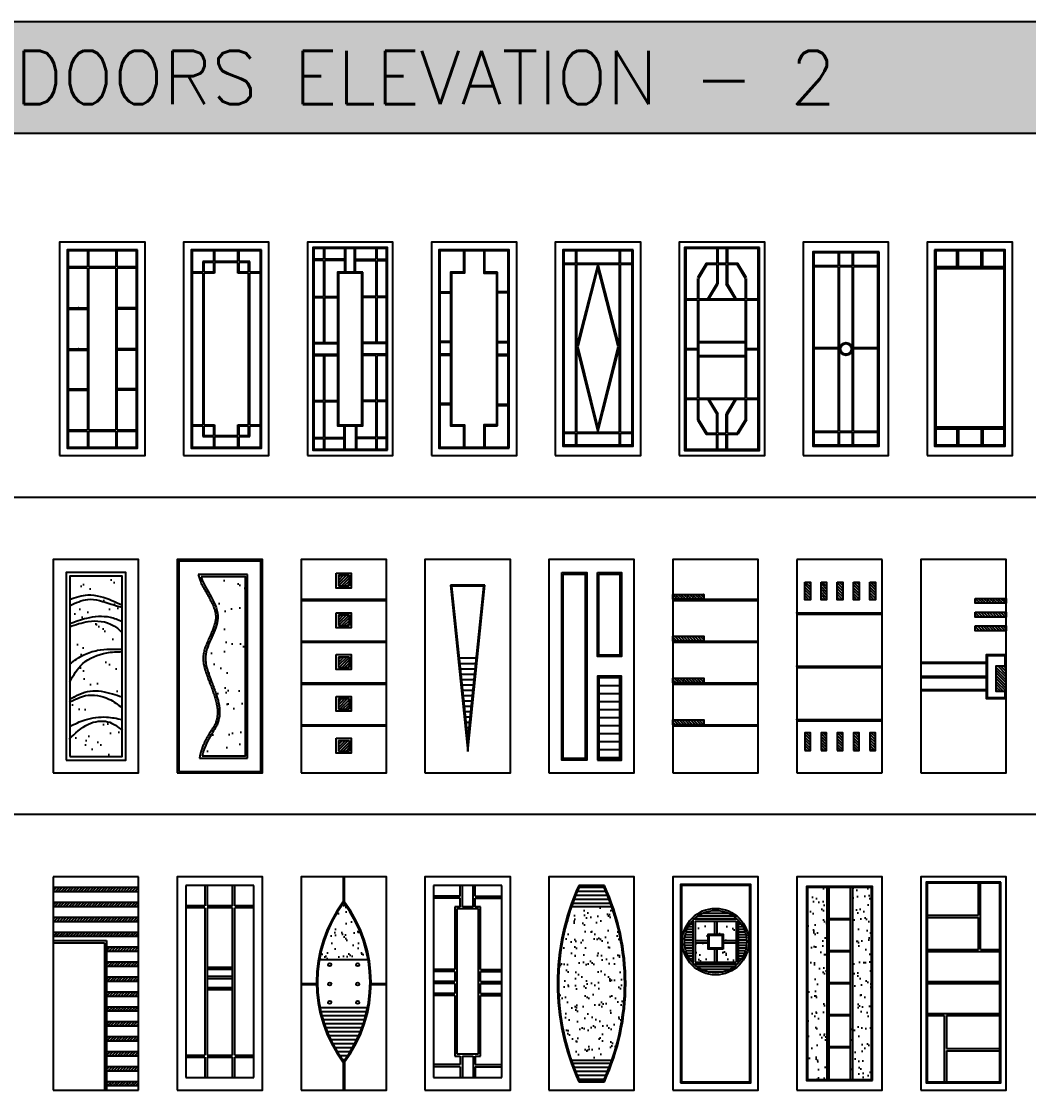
# Model space of a CAD drawing. Header units: millimetres. Extents: x 359 to 33527, y 260 to 20713.
# Drawn here: x 13904 to 23340, y 10691 to 20713 of the extents above; entities that cross this region are included whole.
import ezdxf

# ---------------------------------------------------------------- set-up
doc = ezdxf.new("R2010")
doc.units = ezdxf.units.MM
doc.layers.add('www.cad-blocks.net', color=7, linetype='Continuous')
doc.styles.get("Standard").update_dxf_attribs({"font": 'arial.ttf'})
pattern_1 = [(135, (-107134.661, 66632.995), (-13.2582521, -13.2582521), [])]
pattern_2 = [(45, (-119885.94, 69579.235), (-13.2582521, 13.2582521), [])]

# ---------------------------------------------------------------- blocks, each defined once
blk = doc.blocks.new('A$C6FCD38D2')
for p, q in [((260, 1920), (260, 1770)), ((270, 1920), (270, 1770)), ((530, 1770), (530, 1920)), ((540, 1770), (540, 1920)), ((260, 1770), (80, 1770)), ((260, 1758), (80, 1758)), ((260, 1758), (260, 1385)), ((530, 1770), (270, 1770)), ((530, 1758), (270, 1758)), ((270, 1758), (270, 242)), ((530, 242), (530, 1758)), ((720, 1770), (540, 1770)), ((720, 1758), (540, 1758)), ((540, 1385), (540, 1758)), ((80, 1385), (260, 1385)), ((80, 1373), (260, 1373)), ((260, 1373), (260, 1000)), ((720, 1385), (540, 1385)), ((720, 1373), (540, 1373)), ((540, 1000), (540, 1373)), ((80, 1000), (260, 1000)), ((80, 988), (260, 988)), ((260, 988), (260, 627)), ((720, 1000), (540, 1000)), ((540, 627), (540, 988)), ((720, 988), (540, 988)), ((80, 627), (260, 627)), ((80, 615), (260, 615)), ((260, 615), (260, 242)), ((720, 627), (540, 627)), ((540, 242), (540, 615)), ((720, 615), (540, 615)), ((80, 242), (260, 242)), ((80, 230), (260, 230)), ((260, 230), (260, 80)), ((270, 242), (530, 242)), ((270, 230), (530, 230)), ((270, 230), (270, 80)), ((530, 80), (530, 230)), ((540, 242), (720, 242)), ((540, 230), (720, 230)), ((540, 80), (540, 230))]:
    blk.add_line(p, q)
for points in [[(0, 0), (800, 0), (800, 2000), (0, 2000)], [(730, 1930), (70, 1930), (70, 70), (730, 70)], [(720, 1920), (80, 1920), (80, 80), (720, 80)]]:
    blk.add_lwpolyline(points, close=True)
for p in [(176, 1385), (176, 1000), (176, 615)]:
    blk.add_point(p)
blk = doc.blocks.new('A$C13CA0FF1')
for p, q in [((280, 1920), (280, 1820)), ((290, 1920), (290, 1820)), ((510, 1820), (510, 1920)), ((520, 1820), (520, 1920)), ((180, 1820), (180, 1720)), ((280, 1820), (180, 1820)), ((190, 1810), (190, 1720)), ((280, 1810), (190, 1810)), ((280, 1810), (280, 1720)), ((510, 1820), (290, 1820)), ((510, 1810), (290, 1810)), ((290, 1810), (290, 1710)), ((510, 1710), (510, 1810)), ((620, 1820), (520, 1820)), ((610, 1810), (520, 1810)), ((520, 1720), (520, 1810)), ((610, 1720), (610, 1810)), ((620, 1720), (620, 1820)), ((180, 1720), (80, 1720)), ((180, 1710), (80, 1710)), ((180, 1710), (180, 290)), ((280, 1720), (190, 1720)), ((290, 1710), (190, 1710)), ((190, 1710), (190, 290)), ((610, 1710), (510, 1710)), ((610, 1720), (520, 1720)), ((610, 290), (610, 1710)), ((720, 1720), (620, 1720)), ((720, 1710), (620, 1710)), ((620, 290), (620, 1710)), ((80, 290), (180, 290)), ((80, 280), (180, 280)), ((180, 280), (180, 180)), ((190, 290), (290, 290)), ((190, 280), (190, 190)), ((190, 280), (280, 280)), ((280, 280), (280, 190)), ((290, 290), (290, 190)), ((510, 190), (510, 290)), ((510, 290), (610, 290)), ((520, 190), (520, 280)), ((520, 280), (610, 280)), ((610, 190), (610, 280)), ((620, 290), (720, 290)), ((620, 280), (720, 280)), ((620, 180), (620, 280)), ((180, 180), (280, 180)), ((190, 190), (280, 190)), ((280, 180), (280, 80)), ((290, 190), (510, 190)), ((290, 180), (510, 180)), ((290, 180), (290, 80)), ((510, 80), (510, 180)), ((520, 190), (610, 190)), ((520, 180), (620, 180)), ((520, 80), (520, 180))]:
    blk.add_line(p, q)
for points in [[(0, 0), (800, 0), (800, 2000), (0, 2000)], [(730, 1930), (70, 1930), (70, 70), (730, 70)], [(720, 1920), (80, 1920), (80, 80), (720, 80)]]:
    blk.add_lwpolyline(points, close=True)
blk = doc.blocks.new('A$C6EDA3861')
for p, q in [((150, 1940), (150, 1840)), ((160, 1940), (160, 1840)), ((350, 1840), (350, 1940)), ((360, 1720), (360, 1940)), ((440, 1720), (440, 1940)), ((450, 1840), (450, 1940)), ((640, 1940), (640, 1840)), ((650, 1940), (650, 1840)), ((150, 1840), (60, 1840)), ((150, 1830), (60, 1830)), ((150, 1830), (150, 1492)), ((350, 1840), (160, 1840)), ((350, 1830), (160, 1830)), ((160, 1830), (160, 1492)), ((350, 1720), (350, 1830)), ((450, 1840), (640, 1840)), ((450, 1830), (640, 1830)), ((450, 1720), (450, 1830)), ((640, 1830), (640, 1492)), ((650, 1840), (740, 1840)), ((650, 1830), (740, 1830)), ((650, 1830), (650, 1492)), ((60, 1492), (150, 1492)), ((60, 1482), (150, 1482)), ((150, 1482), (150, 1060)), ((160, 1492), (280, 1492)), ((160, 1482), (160, 1060)), ((160, 1482), (280, 1482)), ((640, 1492), (520, 1492)), ((640, 1482), (520, 1482)), ((640, 1482), (640, 1060)), ((740, 1492), (650, 1492)), ((650, 1482), (650, 1060)), ((740, 1482), (650, 1482)), ((60, 1060), (150, 1060)), ((60, 1050), (280, 1050)), ((160, 1060), (280, 1060)), ((640, 1060), (520, 1060)), ((740, 1050), (520, 1050)), ((740, 1060), (650, 1060)), ((60, 950), (280, 950)), ((60, 940), (150, 940)), ((150, 940), (150, 518)), ((160, 940), (160, 518)), ((160, 940), (280, 940)), ((740, 950), (520, 950)), ((640, 940), (520, 940)), ((640, 940), (640, 518)), ((650, 940), (650, 518)), ((740, 940), (650, 940)), ((60, 518), (150, 518)), ((60, 508), (150, 508)), ((150, 508), (150, 170)), ((160, 518), (280, 518)), ((160, 508), (160, 170)), ((160, 508), (280, 508)), ((640, 518), (520, 518)), ((640, 508), (520, 508)), ((640, 508), (640, 170)), ((740, 518), (650, 518)), ((650, 508), (650, 170)), ((740, 508), (650, 508)), ((340, 280), (340, 170)), ((350, 280), (350, 60)), ((450, 280), (450, 60)), ((460, 280), (460, 170)), ((60, 170), (150, 170)), ((60, 160), (150, 160)), ((150, 160), (150, 60)), ((160, 170), (340, 170)), ((160, 160), (160, 60)), ((160, 160), (340, 160)), ((340, 160), (340, 60)), ((640, 170), (460, 170)), ((640, 160), (460, 160)), ((460, 160), (460, 60)), ((640, 160), (640, 60)), ((740, 170), (650, 170)), ((650, 160), (650, 60)), ((740, 160), (650, 160))]:
    blk.add_line(p, q)
for points in [[(0, 0), (800, 0), (800, 2000), (0, 2000)], [(750, 50), (750, 1950), (50, 1950), (50, 50)], [(740, 60), (740, 1940), (60, 1940), (60, 60)], [(520, 1720), (280, 1720), (280, 280), (520, 280)], [(510, 1710), (290, 1710), (290, 290), (510, 290)]]:
    blk.add_lwpolyline(points, close=True)
blk = doc.blocks.new('A$C1B8B768E')
for p, q in [((500, 1720), (500, 1920)), ((620, 1720), (500, 1720)), ((620, 280), (620, 1720)), ((180, 1533), (80, 1533)), ((180, 1523), (80, 1523)), ((620, 1539), (720, 1539)), ((620, 1529), (720, 1529)), ((180, 1070), (80, 1070)), ((180, 1060), (80, 1060)), ((620, 1070), (720, 1070)), ((620, 1060), (720, 1060)), ((180, 950), (80, 950)), ((180, 940), (80, 940)), ((620, 950), (720, 950)), ((620, 940), (720, 940)), ((180, 487), (80, 487)), ((180, 477), (80, 477)), ((620, 481), (720, 481)), ((620, 471), (720, 471)), ((500, 280), (620, 280)), ((500, 280), (500, 80))]:
    blk.add_line(p, q)
for points in [[(0, 0), (800, 0), (800, 2000), (0, 2000)], [(730, 70), (730, 1930), (70, 1930), (70, 70)], [(720, 80), (720, 1920), (80, 1920), (80, 80)]]:
    blk.add_lwpolyline(points, close=True)
for points in [[(300, 1920), (300, 1720), (180, 1720), (180, 280), (300, 280), (300, 80)], [(310, 1920), (310, 1710), (190, 1710), (190, 290), (310, 290), (310, 80)], [(490, 1920), (490, 1710), (610, 1710), (610, 290), (490, 290), (490, 80)]]:
    blk.add_lwpolyline(points)
blk = doc.blocks.new('A$C59826FD8')
for p, q in [((190, 1920), (190, 1800)), ((200, 1920), (200, 1800)), ((600, 1800), (600, 1920)), ((610, 1800), (610, 1920)), ((190, 1800), (80, 1800)), ((190, 1790), (80, 1790)), ((190, 1790), (190, 220)), ((600, 1800), (200, 1800)), ((397, 1790), (200, 1790)), ((200, 1790), (200, 220)), ((397, 1790), (200, 1020)), ((400, 1760), (210, 1020)), ((590, 1020), (400, 1760)), ((600, 1790), (403, 1790)), ((600, 1020), (403, 1790)), ((600, 220), (600, 1790)), ((720, 1800), (610, 1800)), ((720, 1790), (610, 1790)), ((610, 220), (610, 1790)), ((200, 1020), (400, 220)), ((210, 1020), (400, 261)), ((400, 261), (590, 1020)), ((400, 220), (600, 1020)), ((80, 220), (190, 220)), ((80, 210), (190, 210)), ((190, 210), (190, 100)), ((200, 220), (600, 220)), ((200, 210), (600, 210)), ((200, 210), (200, 100)), ((600, 100), (600, 210)), ((610, 220), (720, 220)), ((610, 210), (720, 210)), ((610, 100), (610, 210))]:
    blk.add_line(p, q)
for points in [[(0, 0), (800, 0), (800, 2000), (0, 2000)], [(730, 1930), (70, 1930), (70, 90), (730, 90)], [(720, 1920), (80, 1920), (80, 100), (720, 100)]]:
    blk.add_lwpolyline(points, close=True)
blk = doc.blocks.new('A$C4E923B5A')
for p, q in [((350, 1940), (350, 1800)), ((360, 1940), (360, 1800)), ((440, 1940), (440, 1800)), ((450, 1940), (450, 1800)), ((350, 1790), (258, 1790)), ((350, 1790), (350, 1610)), ((440, 1790), (360, 1790)), ((360, 1790), (360, 1607)), ((440, 1790), (440, 1607)), ((542, 1790), (450, 1790)), ((450, 1790), (450, 1610)), ((170, 1660), (170, 1470)), ((180, 1660), (180, 1470)), ((266, 1470), (350, 1610)), ((278, 1470), (360, 1607)), ((522, 1470), (440, 1607)), ((534, 1470), (450, 1610)), ((620, 1470), (620, 1660)), ((630, 1470), (630, 1660)), ((60, 1470), (170, 1470)), ((60, 1460), (170, 1460)), ((170, 1460), (170, 1005)), ((180, 1470), (266, 1470)), ((180, 1460), (620, 1460)), ((180, 1460), (180, 1070)), ((278, 1470), (522, 1470)), ((534, 1470), (620, 1470)), ((620, 1070), (620, 1460)), ((630, 1470), (740, 1470)), ((630, 1460), (740, 1460)), ((630, 1005), (630, 1460)), ((60, 1005), (170, 1005)), ((180, 1070), (620, 1070)), ((180, 1060), (620, 1060)), ((180, 1060), (180, 940)), ((620, 940), (620, 1060)), ((630, 1005), (740, 1005)), ((60, 995), (170, 995)), ((170, 995), (170, 540)), ((180, 940), (620, 940)), ((180, 930), (180, 540)), ((180, 930), (620, 930)), ((620, 540), (620, 930)), ((630, 540), (630, 995)), ((630, 995), (740, 995)), ((60, 540), (170, 540)), ((60, 530), (170, 530)), ((170, 530), (170, 337)), ((180, 540), (620, 540)), ((180, 530), (180, 340)), ((180, 530), (266, 530)), ((266, 530), (350, 390)), ((278, 530), (522, 530)), ((278, 530), (360, 393)), ((522, 530), (440, 393)), ((534, 530), (450, 390)), ((534, 530), (620, 530)), ((620, 340), (620, 530)), ((630, 540), (740, 540)), ((630, 530), (740, 530)), ((630, 337), (630, 530)), ((170, 337), (252, 200)), ((180, 340), (258, 210)), ((350, 210), (350, 390)), ((360, 210), (360, 393)), ((440, 210), (440, 393)), ((450, 210), (450, 390)), ((620, 340), (542, 210)), ((630, 337), (548, 200)), ((258, 210), (350, 210)), ((360, 210), (440, 210)), ((450, 210), (542, 210)), ((252, 200), (350, 200)), ((350, 60), (350, 200)), ((360, 200), (440, 200)), ((360, 60), (360, 200)), ((440, 60), (440, 200)), ((450, 200), (548, 200)), ((450, 60), (450, 200))]:
    blk.add_line(p, q)
for points in [[(0, 0), (800, 0), (800, 2000), (0, 2000)], [(752, 1952), (48, 1952), (48, 48), (752, 48)], [(740, 1940), (60, 1940), (60, 60), (740, 60)]]:
    blk.add_lwpolyline(points, close=True)
for points in [[(350, 1800), (252, 1800), (171, 1665)], [(350, 1790), (258, 1790), (180, 1660)], [(440, 1800), (360, 1800)], [(440, 1790), (360, 1790)], [(629, 1665), (548, 1800), (450, 1800)], [(620, 1660), (542, 1790), (450, 1790)]]:
    blk.add_lwpolyline(points)
for p in [(60, 1470), (60, 1000), (60, 530)]:
    blk.add_point(p)
blk = doc.blocks.new('A$C2B837E18')
for p, q in [((330, 1780), (330, 1900)), ((340, 1780), (340, 1900)), ((460, 1780), (460, 1900)), ((470, 1780), (470, 1900)), ((330, 1780), (100, 1780)), ((330, 1770), (100, 1770)), ((330, 1015), (330, 1770)), ((460, 1780), (340, 1780)), ((460, 1770), (340, 1770)), ((340, 230), (340, 1770)), ((460, 230), (460, 1770)), ((700, 1780), (470, 1780)), ((700, 1770), (470, 1770)), ((470, 1015), (470, 1770)), ((100, 1015), (330, 1015)), ((100, 1005), (330, 1005)), ((330, 230), (330, 1005)), ((470, 1015), (700, 1015)), ((470, 230), (470, 1005)), ((470, 1005), (700, 1005)), ((100, 230), (330, 230)), ((100, 220), (330, 220)), ((330, 100), (330, 220)), ((340, 230), (460, 230)), ((340, 220), (460, 220)), ((340, 100), (340, 220)), ((460, 100), (460, 220)), ((470, 230), (700, 230)), ((470, 100), (470, 220)), ((470, 220), (700, 220))]:
    blk.add_line(p, q)
for points in [[(0, 0), (800, 0), (800, 2000), (0, 2000)], [(710, 1910), (90, 1910), (90, 90), (710, 90)], [(700, 1900), (100, 1900), (100, 100), (700, 100)]]:
    blk.add_lwpolyline(points, close=True)
for radius in [60, 50]:
    blk.add_circle((400, 1000), radius)
blk = doc.blocks.new('A$C55906FB6')
for p, q in [((278, 1770), (278, 1920)), ((293, 1770), (293, 1920)), ((507, 1770), (507, 1920)), ((522, 1770), (522, 1920)), ((720, 1770), (80, 1770)), ((720, 1750), (80, 1750)), ((80, 270), (720, 270)), ((80, 250), (720, 250)), ((278, 250), (278, 100)), ((293, 250), (293, 100)), ((507, 250), (507, 100)), ((522, 250), (522, 100))]:
    blk.add_line(p, q)
for points in [[(0, 0), (800, 0), (800, 2000), (0, 2000)], [(70, 1930), (70, 90), (730, 90), (730, 1930)], [(80, 1920), (80, 100), (720, 100), (720, 1920)]]:
    blk.add_lwpolyline(points, close=True)
for p in [(293, 250), (507, 250)]:
    blk.add_point(p)
blk = doc.blocks.new('A$C1B3511B5')
h = blk.add_hatch()
h.set_pattern_fill('AR-SAND', color=256, scale=150, style=0)
h.set_pattern_definition([(37.5, (-112599.5, 63686.75), (-9.449, 289.02357), [0, -228, 0, -255, 0, -243.75]), (7.5, (-112599.5, 63686.75), (265.4665, 423.3219), [0, -123, 0, -205.5, 0, -78.75]), (327.5, (-112784, 63686.75), (467.1213, 0.84886), [0, -75, 0, -270, 0, -352.5]), (317.5, (-112784, 63686.75), (450.919, 131.6513), [0, -37.5, 0, -177, 0, -202.5])])
edge = h.paths.add_edge_path()
edge.add_spline(control_points=[(155, 1627), (211, 1646), (342, 1692), (512, 1634), (614, 1589), (645, 1575)], knot_values=[0, 0, 0, 0, 175.087892, 405.755213, 509.775281, 509.775281, 509.775281, 509.775281], degree=3, periodic=0)
edge.add_line((645, 1575), (645, 1845))
edge.add_line((645, 1845), (155, 1845))
edge.add_line((155, 1845), (155, 1627))
edge = h.paths.add_edge_path()
edge.add_spline(control_points=[(155, 1401), (207, 1420), (328, 1464), (503, 1479), (608, 1437), (645, 1423)], knot_values=[0, 0, 0, 0, 168.165512, 385.858605, 504.640536, 504.640536, 504.640536, 504.640536], degree=3, periodic=0)
edge.add_line((645, 1423), (645, 1575))
edge.add_spline(control_points=[(645, 1575), (614, 1589), (512, 1634), (342, 1692), (211, 1646), (155, 1627)], knot_values=[0, 0, 0, 0, 104.020069, 334.687389, 509.775281, 509.775281, 509.775281, 509.775281], degree=3, periodic=0)
edge.add_line((155, 1627), (155, 1401))
edge = h.paths.add_edge_path()
edge.add_spline(control_points=[(155, 1022), (198, 1052), (277, 1110), (445, 1167), (568, 1163), (645, 1160)], knot_values=[0, 0, 0, 0, 156.796257, 293.249253, 522.422895, 522.422895, 522.422895, 522.422895], degree=3, periodic=0)
edge.add_line((645, 1160), (645, 1318))
edge.add_spline(control_points=[(644, 1319), (618, 1342), (533, 1420), (342, 1438), (211, 1391), (155, 1371)], knot_values=[1.449088, 1.449088, 1.449088, 1.449088, 104.657851, 343.315042, 522.243999, 522.243999, 522.243999, 522.243999], degree=3, periodic=0)
edge.add_line((155, 1371), (155, 1022))
edge = h.paths.add_edge_path()
edge.add_spline(control_points=[(645, 1138), (597, 1136), (467, 1131), (265, 1052), (190, 916), (155, 854)], knot_values=[0, 0, 0, 0, 144.147555, 392.899856, 600.712817, 600.712817, 600.712817, 600.712817], degree=3, periodic=0)
edge.add_line((155, 854), (155, 692))
edge.add_spline(control_points=[(155, 692), (217, 725), (343, 793), (518, 754), (615, 724), (645, 714)], knot_values=[0, 0, 0, 0, 204.018583, 415.210213, 510.171318, 510.171318, 510.171318, 510.171318], degree=3, periodic=0)
edge.add_line((645, 714), (645, 1138))
edge = h.paths.add_edge_path()
edge.add_spline(control_points=[(645, 502), (597, 511), (482, 533), (310, 512), (202, 459), (155, 436)], knot_values=[0, 0, 0, 0, 147.506393, 348.407733, 505.934443, 505.934443, 505.934443, 505.934443], degree=3, periodic=0)
edge.add_line((645, 502), (645, 610))
edge.add_spline(control_points=[(644, 611), (605, 641), (508, 717), (316, 750), (202, 689), (155, 663)], knot_values=[1.520389, 1.520389, 1.520389, 1.520389, 148.205729, 370.850055, 530.144041, 530.144041, 530.144041, 530.144041], degree=3, periodic=0)
edge.add_line((155, 663), (155, 436))
edge = h.paths.add_edge_path()
edge.add_spline(control_points=[(645, 402), (602, 435), (510, 505), (305, 471), (208, 375), (155, 322)], knot_values=[6.773482, 6.773482, 6.773482, 6.773482, 163.593633, 342.8617, 566.749378, 566.749378, 566.749378, 566.749378], degree=3, periodic=0)
edge.add_line((155, 322), (155, 155))
edge.add_line((155, 155), (645, 155))
edge.add_line((645, 155), (645, 402))
for points in [[(0, 0), (800, 0), (800, 2000), (0, 2000)], [(120, 120), (680, 120), (680, 1880), (120, 1880)], [(155, 155), (645, 155), (645, 1845), (155, 1845)]]:
    blk.add_lwpolyline(points, close=True)
for points in [[(155, 1627), (325, 1669), (550, 1617), (645, 1575)], [(156, 1568), (323, 1627), (543, 1583), (642, 1554)], [(154, 1371), (327, 1420), (563, 1383), (644, 1319)], [(155, 1401), (315, 1452), (532, 1461), (646, 1422)], [(155, 1022), (287, 1107), (416, 1150), (645, 1160)], [(155, 854), (275, 1024), (501, 1126), (645, 1138)], [(154, 662), (302, 725), (522, 693), (644, 611)], [(155, 692), (345, 768), (554, 742), (645, 714)], [(155, 436), (300, 499), (499, 524), (645, 502)], [(150, 317), (332, 459), (510, 481), (649, 399)]]:
    blk.add_spline(points, degree=3)
blk = doc.blocks.new('A$C183710F6')
h = blk.add_hatch()
h.set_pattern_fill('AR-SAND', color=256, scale=150, style=0)
h.set_pattern_definition([(37.5, (-114421.1, 63686.75), (-9.449, 289.02357), [0, -228, 0, -255, 0, -243.75]), (7.5, (-114421.1, 63686.75), (265.4665, 423.3219), [0, -123, 0, -205.5, 0, -78.75]), (327.5, (-114605.6, 63686.75), (467.1213, 0.84886), [0, -75, 0, -270, 0, -352.5]), (317.5, (-114605.6, 63686.75), (450.919, 131.6513), [0, -37.5, 0, -177, 0, -202.5])])
edge = h.paths.add_edge_path()
edge.add_spline(control_points=[(224, 1840), (263, 1715), (441, 1534), (324, 1268), (233, 1076), (309, 894), (372, 728), (411, 581), (380, 454), (356, 420), (259, 260), (241, 190), (233, 160)], knot_values=[47.185338, 47.185338, 47.185338, 47.185338, 465.284138, 645.171295, 834.277005, 1077.874115, 1189.53329, 1380.961853, 1498.224241, 1602.696953, 1750.04944, 1869.039479, 1869.039479, 1869.039479, 1869.039479], degree=3, periodic=0)
edge.add_line((233, 160), (640, 160))
edge.add_line((640, 160), (640, 1840))
edge.add_line((640, 1840), (224, 1840))
for p, q in [((660, 1860), (196, 1860)), ((660, 140), (660, 1860)), ((208, 140), (660, 140))]:
    blk.add_line(p, q)
for points in [[(0, 0), (800, 0), (800, 2000), (0, 2000)], [(15, 15), (785, 15), (785, 1985), (15, 1985)]]:
    blk.add_lwpolyline(points, close=True)
blk.add_lwpolyline([(233, 160), (640, 160), (640, 1840), (224, 1840)])
for points, knots in [([(196, 1860), (211, 1815), (216, 1802), (228, 1774), (236, 1759), (251, 1730), (260, 1715), (276, 1686), (285, 1672), (301, 1643), (309, 1628), (324, 1599), (331, 1585), (343, 1556), (348, 1542), (355, 1516), (358, 1504), (361, 1481), (362, 1470), (362, 1455), (362, 1452), (361, 1446), (361, 1443), (360, 1434), (359, 1428), (355, 1409), (352, 1397), (344, 1371), (340, 1358), (330, 1333), (324, 1320), (314, 1298), (310, 1289), (299, 1263), (291, 1247), (277, 1213), (270, 1197), (259, 1166), (255, 1152), (249, 1124), (246, 1110), (245, 1093), (245, 1090), (244, 1084), (244, 1081), (244, 1072), (244, 1066), (245, 1048), (247, 1036), (250, 1012), (253, 1000), (260, 970), (266, 952), (278, 916), (285, 898), (294, 874), (297, 867), (301, 856), (303, 852), (308, 838), (312, 829), (322, 802), (329, 784), (338, 759), (340, 752), (348, 730), (352, 715), (361, 685), (365, 670), (371, 641), (374, 626), (378, 596), (378, 582), (378, 566), (378, 563), (378, 556), (378, 551), (377, 538), (375, 529), (372, 512), (371, 504), (367, 489), (365, 482), (362, 474), (362, 472), (360, 467), (359, 464), (357, 459), (355, 457), (353, 452), (352, 450), (349, 445), (348, 443), (344, 437), (342, 434), (338, 427), (336, 424), (327, 410), (320, 399), (305, 374), (298, 362), (284, 338), (278, 326), (265, 303), (259, 292), (252, 277), (251, 274), (247, 265), (244, 260), (240, 249), (238, 244), (232, 229), (229, 220), (223, 201), (221, 192), (217, 177), (215, 172), (208, 140)], [53.772473, 53.772473, 53.772473, 53.772473, 94.9223, 94.9223, 142.659263, 142.659263, 190.396225, 190.396225, 238.133188, 238.133188, 285.87015, 285.87015, 333.607113, 333.607113, 381.344075, 381.344075, 420.448633, 420.448633, 459.55319, 459.55319, 469.695691, 469.695691, 479.838191, 479.838191, 500.123192, 500.123192, 539.976136, 539.976136, 579.82908, 579.82908, 619.682024, 619.682024, 647.126706, 647.126706, 698.109677, 698.109677, 749.092647, 749.092647, 790.329151, 790.329151, 831.565656, 831.565656, 840.14839, 840.14839, 848.731124, 848.731124, 865.896593, 865.896593, 900.22753, 900.22753, 934.558468, 934.558468, 988.761394, 988.761394, 1042.96432, 1042.96432, 1063.914713, 1063.914713, 1078.217206, 1078.217206, 1107.418499, 1107.418499, 1165.821087, 1165.821087, 1188.841438, 1188.841438, 1234.882142, 1234.882142, 1280.922846, 1280.922846, 1326.963549, 1326.963549, 1373.004253, 1373.004253, 1380.877369, 1380.877369, 1396.623602, 1396.623602, 1426.914049, 1426.914049, 1457.204496, 1457.204496, 1487.494943, 1487.494943, 1498.007278, 1498.007278, 1515.44545, 1515.44545, 1532.883623, 1532.883623, 1550.321796, 1550.321796, 1567.759968, 1567.759968, 1585.198141, 1585.198141, 1602.636313, 1602.636313, 1642.515014, 1642.515014, 1678.253322, 1678.253322, 1709.003801, 1709.003801, 1739.754279, 1739.754279, 1749.422789, 1749.422789, 1765.144785, 1765.144785, 1780.86678, 1780.86678, 1812.310771, 1812.310771, 1846.165897, 1846.165897, 1867.197103, 1867.197103, 1867.197103, 1867.197103]), ([(224, 1840), (263, 1715), (441, 1534), (324, 1268), (233, 1076), (309, 894), (372, 728), (411, 581), (380, 454), (356, 420), (259, 260), (241, 190), (233, 160)], [47.185338, 47.185338, 47.185338, 47.185338, 465.284138, 645.171295, 834.277005, 1077.874115, 1189.53329, 1380.961853, 1498.224241, 1602.696953, 1750.04944, 1869.039479, 1869.039479, 1869.039479, 1869.039479])]:
    blk.add_open_spline(points, degree=3, knots=knots)
blk = doc.blocks.new('A$C70B5516C')
h = blk.add_hatch()
h.set_pattern_fill('ANSI31', color=256, scale=150, style=0)
h.set_pattern_definition([(45, (-116231.945, 63686.755), (-13.2582521, 13.2582521), [])])
h.paths.add_polyline_path([(350, 1754), (450, 1754), (450, 1854), (350, 1854)])
h.paths.add_polyline_path([(350, 1482), (350, 1382), (450, 1382), (450, 1482)])
h.paths.add_polyline_path([(450, 990), (450, 1090), (350, 1090), (350, 990)])
h.paths.add_polyline_path([(450, 598), (450, 698), (350, 698), (350, 598)])
h.paths.add_polyline_path([(350, 306), (350, 206), (450, 206), (450, 306)])
for p, q in [((350, 1854), (450, 1854)), ((350, 1854), (350, 1754)), ((450, 1854), (450, 1754)), ((350, 1754), (450, 1754)), ((0, 1628), (800, 1628)), ((0, 1618), (800, 1618)), ((350, 1482), (350, 1382)), ((350, 1482), (450, 1482)), ((450, 1482), (450, 1382)), ((350, 1382), (450, 1382)), ((0, 1236), (800, 1236)), ((0, 1226), (800, 1226)), ((350, 1090), (450, 1090)), ((350, 1090), (350, 990)), ((450, 1090), (450, 990)), ((350, 990), (450, 990)), ((0, 844), (800, 844)), ((0, 834), (800, 834)), ((350, 698), (350, 598)), ((350, 698), (450, 698)), ((450, 698), (450, 598)), ((350, 598), (450, 598)), ((0, 452), (800, 452)), ((0, 442), (800, 442)), ((350, 306), (450, 306)), ((350, 306), (350, 206)), ((450, 306), (450, 206)), ((350, 206), (450, 206))]:
    blk.add_line(p, q)
for points in [[(0, 0), (800, 0), (800, 2000), (0, 2000)], [(330, 1874), (470, 1874), (470, 1734), (330, 1734)], [(330, 1502), (470, 1502), (470, 1362), (330, 1362)], [(330, 1110), (470, 1110), (470, 970), (330, 970)], [(330, 718), (470, 718), (470, 578), (330, 578)], [(330, 326), (470, 326), (470, 186), (330, 186)]]:
    blk.add_lwpolyline(points, close=True)
blk = doc.blocks.new('A$C3165056F')
h = blk.add_hatch()
h.set_pattern_fill('LINE', color=256, scale=400, style=0)
h.set_pattern_definition([(0, (-108660.147, 53493.16), (0, 50), [])])
h.paths.add_polyline_path([(479, 1063), (321, 1063), (400, 300)])
for p, q in [((239, 1760), (400, 203)), ((561, 1760), (239, 1760)), ((250, 1750), (400, 300)), ((550, 1750), (250, 1750)), ((400, 203), (561, 1760)), ((400, 300), (550, 1750)), ((319, 1081), (481, 1081))]:
    blk.add_line(p, q)
blk.add_lwpolyline([(0, 0), (800, 0), (800, 2000), (0, 2000)], close=True)
blk = doc.blocks.new('A$C64AC6670')
h = blk.add_hatch()
h.set_pattern_fill('LINE', color=256, scale=600, style=0)
h.set_pattern_definition([(0, (-119890.77, 63686.755), (0, 75), [])])
h.paths.add_polyline_path([(665, 894), (469, 894), (469, 135), (665, 135)])
for points in [[(0, 0), (800, 0), (800, 2000), (0, 2000)], [(120, 1880), (354, 1880), (354, 120), (120, 120)], [(135, 1865), (339, 1865), (339, 135), (135, 135)], [(454, 1880), (680, 1880), (680, 1091), (454, 1091)], [(469, 1865), (665, 1865), (665, 1106), (469, 1106)], [(454, 120), (680, 120), (680, 909), (454, 909)], [(469, 135), (665, 135), (665, 894), (469, 894)]]:
    blk.add_lwpolyline(points, close=True)
blk = doc.blocks.new('A$C79F72769')
h = blk.add_hatch()
h.set_pattern_fill('ANSI31', color=256, scale=150, angle=90, style=0)
h.set_pattern_definition([(135, (-103491.438, 66632.995), (-13.2582521, -13.2582521), [])])
h.paths.add_polyline_path([(0, 1674), (0, 1628), (289, 1628), (289, 1674)])
h.paths.add_polyline_path([(0, 1282), (0, 1236), (289, 1236), (289, 1282)])
h.paths.add_polyline_path([(0, 890), (0, 844), (289, 844), (289, 890)])
h.paths.add_polyline_path([(289, 452), (289, 498), (0, 498), (0, 452)])
for p, q in [((0, 1628), (800, 1628)), ((0, 1618), (800, 1618)), ((0, 1236), (800, 1236)), ((0, 1226), (800, 1226)), ((0, 844), (800, 844)), ((0, 834), (800, 834)), ((0, 452), (800, 452)), ((0, 442), (800, 442))]:
    blk.add_line(p, q)
for points in [[(0, 0), (800, 0), (800, 2000), (0, 2000)], [(0, 1674), (289, 1674), (289, 1628), (0, 1628)], [(0, 1282), (289, 1282), (289, 1236), (0, 1236)], [(0, 890), (289, 890), (289, 844), (0, 844)], [(0, 498), (289, 498), (289, 452), (0, 452)]]:
    blk.add_lwpolyline(points, close=True)
blk = doc.blocks.new('A$C1578546C')
h = blk.add_hatch()
h.set_pattern_fill('ANSI31', color=256, scale=150, angle=90, style=0)
h.set_pattern_definition([(135, (-105313.05, 66632.995), (-13.2582521, -13.2582521), [])])
h.paths.add_polyline_path([(74, 1624), (127, 1624), (127, 1790), (74, 1790)])
h.paths.add_polyline_path([(279, 1790), (227, 1790), (227, 1624), (279, 1624)])
h.paths.add_polyline_path([(431, 1790), (379, 1790), (379, 1624), (431, 1624)])
h.paths.add_polyline_path([(531, 1624), (584, 1624), (584, 1790), (531, 1790)])
h.paths.add_polyline_path([(684, 1624), (736, 1624), (736, 1790), (684, 1790)])
h.paths.add_polyline_path([(127, 376), (74, 376), (74, 210), (127, 210)])
h.paths.add_polyline_path([(279, 376), (227, 376), (227, 210), (279, 210)])
h.paths.add_polyline_path([(431, 376), (379, 376), (379, 210), (431, 210)])
h.paths.add_polyline_path([(584, 376), (531, 376), (531, 210), (584, 210)])
h.paths.add_polyline_path([(684, 210), (736, 210), (736, 376), (684, 376)])
for p, q in [((0, 2000), (0, 0)), ((800, 2000), (0, 2000)), ((800, 0), (800, 2000)), ((0, 1500), (800, 1500)), ((0, 1490), (800, 1490)), ((0, 1000), (800, 1000)), ((0, 990), (800, 990)), ((0, 500), (800, 500)), ((0, 490), (800, 490)), ((0, 0), (800, 0))]:
    blk.add_line(p, q)
for points in [[(74, 1790), (127, 1790), (127, 1624), (74, 1624)], [(227, 1790), (279, 1790), (279, 1624), (227, 1624)], [(379, 1790), (431, 1790), (431, 1624), (379, 1624)], [(531, 1790), (584, 1790), (584, 1624), (531, 1624)], [(684, 1790), (736, 1790), (736, 1624), (684, 1624)], [(74, 210), (127, 210), (127, 376), (74, 376)], [(227, 210), (279, 210), (279, 376), (227, 376)], [(379, 210), (431, 210), (431, 376), (379, 376)], [(531, 210), (584, 210), (584, 376), (531, 376)], [(684, 210), (736, 210), (736, 376), (684, 376)]]:
    blk.add_lwpolyline(points, close=True)
for p in [(0, 1500), (0, 1000), (0, 500)]:
    blk.add_point(p)
blk = doc.blocks.new('A$C1B4D3DD6')
h = blk.add_hatch()
h.set_pattern_fill('ANSI31', color=256, scale=150, angle=90, style=0)
h.set_pattern_definition(pattern_1)
h.paths.add_polyline_path([(800, 1637), (511, 1637), (511, 1591), (800, 1591)])
h.paths.add_polyline_path([(800, 1507), (511, 1507), (511, 1461), (800, 1461)])
h.paths.add_polyline_path([(800, 1378), (511, 1378), (511, 1332), (800, 1332)])
h = blk.add_hatch()
h.set_pattern_fill('ANSI31', color=256, scale=150, angle=90, style=0)
h.set_pattern_definition(pattern_1)
h.paths.add_polyline_path([(800, 1000), (704, 1000), (704, 766), (800, 766)])
for p, q in [((612, 1037), (0, 1037)), ((612, 1027), (0, 1027)), ((612, 903), (0, 903)), ((612, 893), (0, 893)), ((612, 779), (0, 779)), ((612, 769), (0, 769))]:
    blk.add_line(p, q)
for points in [[(0, 0), (800, 0), (800, 2000), (0, 2000)], [(511, 1637), (800, 1637), (800, 1591), (511, 1591)], [(511, 1507), (800, 1507), (800, 1461), (511, 1461)], [(511, 1378), (800, 1378), (800, 1332), (511, 1332)], [(800, 1108), (612, 1108), (612, 698), (800, 698)], [(800, 1000), (704, 1000), (704, 766), (800, 766)]]:
    blk.add_lwpolyline(points, close=True)
blk.add_lwpolyline([(790, 1000), (790, 1098), (622, 1098), (622, 708), (790, 708), (790, 766)])
blk = doc.blocks.new('A$C07361AA4')
h = blk.add_hatch()
h.set_pattern_fill('ANSI31', color=256, scale=150, style=0)
h.set_pattern_definition(pattern_2)
h.paths.add_polyline_path([(0, 1900), (0, 1860), (800, 1860), (800, 1900)])
h.paths.add_polyline_path([(0, 1760), (0, 1720), (800, 1720), (800, 1760)])
h.paths.add_polyline_path([(800, 1580), (800, 1620), (0, 1620), (0, 1580)])
h.paths.add_polyline_path([(800, 1440), (800, 1480), (0, 1480), (0, 1440)])
h.paths.add_polyline_path([(800, 1300), (800, 1340), (499, 1340), (499, 1300)])
h.paths.add_polyline_path([(800, 1160), (800, 1200), (499, 1200), (499, 1160)])
h.paths.add_polyline_path([(499, 1060), (499, 1020), (800, 1020), (800, 1060)])
h.paths.add_polyline_path([(800, 880), (800, 920), (499, 920), (499, 880)])
h.paths.add_polyline_path([(800, 740), (800, 780), (499, 780), (499, 740)])
h.paths.add_polyline_path([(800, 600), (800, 640), (499, 640), (499, 600)])
h = blk.add_hatch()
h.set_pattern_fill('ANSI31', color=256, scale=150, style=0)
h.set_pattern_definition(pattern_2)
h.paths.add_polyline_path([(499, 500), (499, 460), (800, 460), (800, 500)])
h.paths.add_polyline_path([(499, 360), (499, 320), (800, 320), (800, 360)])
h.paths.add_polyline_path([(800, 180), (800, 220), (499, 220), (499, 180)])
h.paths.add_polyline_path([(800, 40), (800, 80), (499, 80), (499, 40)])
for p, q in [((0, 2000), (0, 0)), ((800, 2000), (0, 2000)), ((800, 0), (800, 2000)), ((800, 1900), (0, 1900)), ((800, 1860), (0, 1860)), ((800, 1760), (0, 1760)), ((800, 1720), (0, 1720)), ((800, 1620), (0, 1620)), ((800, 1580), (0, 1580)), ((800, 1480), (0, 1480)), ((800, 1440), (0, 1440)), ((0, 1403), (499, 1403)), ((499, 1403), (499, 0)), ((0, 1383), (479, 1383)), ((479, 1383), (479, 0)), ((800, 1340), (499, 1340)), ((800, 1300), (499, 1300)), ((800, 1200), (499, 1200)), ((800, 1160), (499, 1160)), ((800, 1060), (499, 1060)), ((800, 1020), (499, 1020)), ((800, 920), (499, 920)), ((800, 880), (499, 880)), ((800, 780), (499, 780)), ((800, 740), (499, 740)), ((800, 640), (499, 640)), ((800, 600), (499, 600)), ((800, 500), (499, 500)), ((800, 460), (499, 460)), ((800, 360), (499, 360)), ((800, 320), (499, 320)), ((800, 220), (499, 220)), ((800, 180), (499, 180)), ((0, 0), (800, 0)), ((800, 80), (499, 80)), ((800, 40), (499, 40))]:
    blk.add_line(p, q)
blk = doc.blocks.new('A$C52C675CE')
for p, q in [((720, 1920), (80, 1920)), ((80, 1920), (80, 120)), ((260, 1920), (260, 1730)), ((280, 1920), (280, 1730)), ((520, 1730), (520, 1920)), ((540, 1730), (540, 1920)), ((720, 120), (720, 1920)), ((260, 1730), (80, 1730)), ((260, 1710), (80, 1710)), ((260, 1710), (260, 330)), ((520, 1730), (280, 1730)), ((280, 1710), (280, 1010)), ((520, 1710), (280, 1710)), ((520, 1010), (520, 1710)), ((720, 1730), (540, 1730)), ((540, 330), (540, 1710)), ((720, 1710), (540, 1710)), ((280, 1154), (520, 1154)), ((280, 1134), (520, 1134)), ((280, 1068), (520, 1068)), ((280, 1048), (520, 1048)), ((280, 1010), (280, 330)), ((520, 330), (520, 1010)), ((280, 963), (520, 963)), ((280, 943), (520, 943)), ((80, 330), (260, 330)), ((80, 310), (260, 310)), ((260, 310), (260, 120)), ((280, 330), (520, 330)), ((280, 310), (280, 120)), ((280, 310), (520, 310)), ((520, 120), (520, 310)), ((540, 330), (720, 330)), ((540, 310), (720, 310)), ((540, 120), (540, 310)), ((80, 120), (720, 120))]:
    blk.add_line(p, q)
blk.add_lwpolyline([(0, 0), (800, 0), (800, 2000), (0, 2000)], close=True)
blk = doc.blocks.new('A$C06106519')
h = blk.add_hatch()
h.set_pattern_fill('AR-SAND,_O', color=256, scale=80)
h.set_pattern_definition([(37.5, (-76535.77, 59507.53), (-5.03947, 154.1459), [0, -121.6, 0, -136, 0, -130]), (7.5, (-76535.77, 59507.53), (141.58214, 225.7717), [0, -65.6, 0, -109.6, 0, -42]), (327.5, (-76634.17, 59507.53), (249.13135, 0.45272), [0, -40, 0, -144, 0, -188]), (317.5, (-76634.17, 59507.53), (240.49013, 70.21405), [0, -20, 0, -94.4, 0, -108])])
h.paths.add_polyline_path([(171, 1229), (629, 1229, 0.118146), (400, 1760, 0.118146)])
h = blk.add_hatch()
h.set_pattern_fill('LINE,_O', color=256, scale=300)
h.set_pattern_definition([(0, (-76535.77, 59507.53), (0, 37.5), [])])
h.paths.add_polyline_path([(400, 274, 0.112457), (624, 779), (176, 779, 0.112457)])
for p, q in [((395, 2004), (395, 1760)), ((405, 2004), (405, 1760)), ((171, 1229), (629, 1229)), ((0, 1004), (153, 1004)), ((647, 1004), (800, 1004)), ((0, 994), (153, 994)), ((647, 994), (800, 994)), ((171, 779), (624, 779)), ((396, 271), (396, 0)), ((406, 271), (406, 0))]:
    blk.add_line(p, q)
blk.add_lwpolyline([(0, 4), (800, 4), (800, 2004), (0, 2004)], close=True)
for centre in [(269, 1180), (531, 1180), (269, 999), (531, 999), (269, 827), (531, 827)]:
    blk.add_circle(centre, 14.9)
for centre, radius, start, end in [((1395, 1017), 1251, 143.2495, 216.7505), ((1395, 1017), 1241, 143.2495, 216.7505), ((-595, 1017), 1241, 323.2496, 36.7504), ((-595, 1017), 1251, 323.2496, 36.7504)]:
    blk.add_arc(centre, radius, start, end)
blk = doc.blocks.new('A$C42F847B7')
for p, q in [((80, 1920), (80, 120)), ((720, 1920), (80, 1920)), ((330, 1820), (330, 1920)), ((350, 1720), (350, 1920)), ((450, 1720), (450, 1920)), ((470, 1820), (470, 1920)), ((720, 120), (720, 1920)), ((330, 1820), (80, 1820)), ((470, 1820), (720, 1820)), ((330, 1800), (80, 1800)), ((280, 1720), (280, 1132)), ((330, 1720), (280, 1720)), ((330, 1720), (330, 1800)), ((450, 1720), (350, 1720)), ((470, 1720), (470, 1800)), ((470, 1800), (720, 1800)), ((520, 1720), (470, 1720)), ((520, 1132), (520, 1720)), ((300, 1700), (300, 340)), ((500, 1700), (300, 1700)), ((500, 340), (500, 1700)), ((280, 1132), (80, 1132)), ((280, 1112), (80, 1112)), ((280, 1112), (280, 1020)), ((520, 1132), (720, 1132)), ((520, 1020), (520, 1112)), ((520, 1112), (720, 1112)), ((280, 1020), (80, 1020)), ((520, 1020), (720, 1020)), ((280, 1000), (80, 1000)), ((280, 908), (80, 908)), ((280, 1000), (280, 908)), ((520, 908), (520, 1000)), ((520, 1000), (720, 1000)), ((520, 908), (720, 908)), ((280, 888), (80, 888)), ((280, 888), (280, 320)), ((520, 320), (520, 888)), ((520, 888), (720, 888)), ((280, 320), (330, 320)), ((300, 340), (500, 340)), ((330, 320), (330, 240)), ((350, 320), (450, 320)), ((350, 320), (350, 120)), ((450, 320), (450, 120)), ((470, 320), (520, 320)), ((470, 320), (470, 240)), ((330, 240), (80, 240)), ((330, 220), (80, 220)), ((330, 220), (330, 120)), ((470, 240), (720, 240)), ((470, 220), (470, 120)), ((470, 220), (720, 220)), ((80, 120), (720, 120))]:
    blk.add_line(p, q)
blk.add_lwpolyline([(0, 0), (800, 0), (800, 2000), (0, 2000)], close=True)
blk = doc.blocks.new('A$C036C59B4')
h = blk.add_hatch()
h.set_pattern_fill('AR-SAND,_O', color=256, scale=80)
h.set_pattern_definition([(37.5, (-80178.99, 59504), (-5.03947, 154.1459), [0, -121.6, 0, -136, 0, -130]), (7.5, (-80179, 59504), (141.58214, 225.7717), [0, -65.6, 0, -109.6, 0, -42]), (327.5, (-80277.39, 59504), (249.13135, 0.45272), [0, -40, 0, -144, 0, -188]), (317.5, (-80277.4, 59504), (240.49013, 70.21405), [0, -20, 0, -94.4, 0, -108])])
h.paths.add_polyline_path([(211, 280), (600, 280, 0.166985), (600, 1720), (211, 1720, 0.167785)])
for p, q in [((252, 1829), (548, 1829)), ((267, 1866), (533, 1866)), ((273, 1904), (516, 1904)), ((223, 1754), (577, 1754)), ((237, 1791), (563, 1791)), ((220, 254), (580, 254)), ((234, 216), (566, 216)), ((248, 179), (552, 179)), ((264, 141), (536, 141)), ((280, 104), (520, 104))]:
    blk.add_line(p, q)
blk.add_lwpolyline([(0, 0), (800, 0), (800, 2000), (0, 2000)], close=True)
for points in [[(520, 1920), (280, 1920)], [(514, 1910), (286, 1910)], [(600, 1720), (200, 1720)], [(600, 280), (200, 280)], [(280, 80), (520, 80)], [(286, 90), (514, 90)]]:
    blk.add_lwpolyline(points)
for centre, radius, start, end in [((2296, 1000), 2216, 155.4705, 204.5295), ((2296, 1000), 2206, 155.6373, 204.3627), ((-1496, 1000), 2206, 335.6373, 24.3627), ((-1496, 1000), 2216, 335.4705, 24.5295)]:
    blk.add_arc(centre, radius, start, end)
blk = doc.blocks.new('A$C2FAF455F')
h = blk.add_hatch()
h.set_pattern_fill('LINE,_O', color=256, scale=200)
h.set_pattern_definition([(0, (-82000.603, 59503.997), (0, 25), [])])
h.paths.add_polyline_path([(188, 1594, 0.191742), (108, 1393, 0.191742), (188, 1192)])
h.paths.add_polyline_path([(601, 1606, 0.398122), (199, 1606)])
h.paths.add_polyline_path([(199, 1181, 0.398122), (601, 1181)])
h.paths.add_polyline_path([(612, 1192, 0.191742), (692, 1393, 0.191742), (612, 1594)])
h = blk.add_hatch()
h.set_pattern_fill('AR-SAND,_O', color=256, scale=80)
h.set_pattern_definition([(37.5, (-82000.6, 59504), (-5.03947, 154.1459), [0, -121.6, 0, -136, 0, -130]), (7.5, (-82000.6, 59504), (141.58214, 225.7717), [0, -65.6, 0, -109.6, 0, -42]), (327.5, (-82099, 59504), (249.13135, 0.45272), [0, -40, 0, -144, 0, -188]), (317.5, (-82099, 59504), (240.49013, 70.21405), [0, -20, 0, -94.4, 0, -108])])
h.paths.add_polyline_path([(410, 1586), (410, 1463), (470, 1463), (470, 1403), (592, 1403), (592, 1586)])
h.paths.add_polyline_path([(330, 1463), (390, 1463), (390, 1586), (208, 1586), (208, 1403), (330, 1403)])
h.paths.add_polyline_path([(390, 1201), (390, 1323), (330, 1323), (330, 1383), (208, 1383), (208, 1201)])
h.paths.add_polyline_path([(592, 1201), (592, 1383), (470, 1383), (470, 1323), (410, 1323), (410, 1201)])
for p, q in [((199, 1606), (601, 1606)), ((188, 1594), (188, 1192)), ((208, 1586), (208, 1201)), ((208, 1586), (592, 1586)), ((390, 1586), (390, 1463)), ((410, 1586), (410, 1463)), ((592, 1586), (592, 1201)), ((612, 1594), (612, 1192)), ((208, 1403), (330, 1403)), ((208, 1383), (330, 1383)), ((390, 1323), (390, 1201)), ((410, 1323), (410, 1201)), ((470, 1403), (592, 1403)), ((470, 1383), (592, 1383)), ((199, 1181), (601, 1181)), ((208, 1201), (592, 1201))]:
    blk.add_line(p, q)
for points in [[(0, 0), (800, 0), (800, 2000), (0, 2000)], [(70, 70), (730, 70), (730, 1930), (70, 1930)], [(80, 80), (720, 80), (720, 1920), (80, 1920)], [(470, 1323), (330, 1323), (330, 1463), (470, 1463)], [(460, 1333), (340, 1333), (340, 1453), (460, 1453)]]:
    blk.add_lwpolyline(points, close=True)
for radius in [312, 292]:
    blk.add_circle((400, 1393), radius)
blk = doc.blocks.new('A$C5FA063CF')
h = blk.add_hatch()
h.set_pattern_fill('AR-SAND,_O', color=256, scale=80)
h.set_pattern_definition([(37.5, (-83822.21, 59504), (-5.03947, 154.1459), [0, -121.6, 0, -136, 0, -130]), (7.5, (-83822.21, 59504), (141.58214, 225.7717), [0, -65.6, 0, -109.6, 0, -42]), (327.5, (-83920.61, 59504), (249.13135, 0.45272), [0, -40, 0, -144, 0, -188]), (317.5, (-83920.61, 59504), (240.49013, 70.21405), [0, -20, 0, -94.4, 0, -108])])
h.paths.add_polyline_path([(290, 1900), (100, 1900), (100, 100), (290, 100)])
h.paths.add_polyline_path([(700, 1900), (510, 1900), (510, 100), (700, 100)])
for p, q in [((280, 1900), (280, 100)), ((300, 1900), (300, 100)), ((500, 1900), (500, 100)), ((520, 1900), (520, 100)), ((300, 1610), (500, 1610)), ((300, 1600), (500, 1600)), ((300, 1310), (500, 1310)), ((300, 1300), (500, 1300)), ((300, 1010), (500, 1010)), ((300, 1000), (500, 1000)), ((300, 710), (500, 710)), ((300, 700), (500, 700)), ((300, 410), (500, 410)), ((300, 400), (500, 400))]:
    blk.add_line(p, q)
for points in [[(0, 0), (800, 0), (800, 2000), (0, 2000)], [(710, 90), (710, 1910), (90, 1910), (90, 90)], [(700, 100), (700, 1900), (100, 1900), (100, 100)]]:
    blk.add_lwpolyline(points, close=True)
for p in [(300, 1900), (500, 1900), (300, 1600), (300, 1300), (300, 1000), (300, 700), (300, 400)]:
    blk.add_point(p)
blk = doc.blocks.new('A$C7DED4BBD')
for p, q in [((540, 1640), (540, 1940)), ((560, 1320), (560, 1940)), ((60, 1640), (540, 1640)), ((60, 1620), (540, 1620)), ((540, 1320), (540, 1620)), ((60, 1320), (540, 1320)), ((560, 1320), (740, 1320)), ((60, 1300), (740, 1300)), ((60, 1020), (740, 1020)), ((60, 1000), (740, 1000)), ((60, 720), (740, 720)), ((60, 700), (220, 700)), ((220, 700), (220, 80)), ((240, 700), (240, 390)), ((240, 700), (740, 700)), ((240, 390), (740, 390)), ((240, 370), (240, 80)), ((240, 370), (740, 370))]:
    blk.add_line(p, q)
for points in [[(0, 0), (800, 0), (800, 2000), (0, 2000)], [(750, 1950), (50, 1950), (50, 70), (750, 70)], [(740, 1940), (60, 1940), (60, 80), (740, 80)]]:
    blk.add_lwpolyline(points, close=True)
for p in [(60, 1630), (60, 1320), (60, 1010), (60, 700), (60, 390)]:
    blk.add_point(p)
blk = doc.blocks.new('FORMAT')
at = {"true_color": 0x546d8e}
h = blk.add_hatch(color=155, dxfattribs=at)
h.set_gradient(color1=(68, 68, 68), color2=(84, 109, 142), tint=1)
h.paths.add_polyline_path([(4088, 20713), (4088, 19665), (33527, 19665), (33527, 20713)])
at = {"color": 155, "true_color": 0x546d8e}
for p, q in [((4088, 20713), (33527, 20713)), ((4088, 19665), (33527, 19665)), ((4088, 16255), (33527, 16255)), ((4088, 13281), (33527, 13281))]:
    blk.add_line(p, q, dxfattribs=at)
at = {"insert": (13842, 20438), "char_height": 500, "attachment_point": 1}
blk.add_mtext_dynamic_manual_height_columns('{\\Fsimplex|c0;\\C255;\\c16777215;DOORS ELEVATION - 2}', width=16790, gutter_width=12.5, heights=[0], dxfattribs=at)

msp = doc.modelspace()

# ---------------------------------------------------------------- block references
for name, p in [('A$C6FCD38D2', (14262, 16643)), ('A$C13CA0FF1', (15423, 16643)), ('A$C6EDA3861', (16584, 16643)), ('A$C1B8B768E', (17745, 16643)), ('A$C59826FD8', (18906, 16643)), ('A$C4E923B5A', (20068, 16643)), ('A$C2B837E18', (21229, 16643)), ('A$C55906FB6', (22390, 16643)), ('A$C1B3511B5', (14202, 13668)), ('A$C183710F6', (15363, 13668)), ('A$C70B5516C', (16524, 13668)), ('A$C3165056F', (17685, 13668)), ('A$C64AC6670', (18846, 13668)), ('A$C79F72769', (20008, 13668)), ('A$C1578546C', (21169, 13668)), ('A$C1B4D3DD6', (22330, 13668)), ('A$C07361AA4', (14202, 10694)), ('A$C52C675CE', (15363, 10694)), ('A$C06106519', (16524, 10691)), ('A$C42F847B7', (17685, 10694)), ('A$C036C59B4', (18846, 10694)), ('A$C2FAF455F', (20008, 10694)), ('A$C5FA063CF', (21169, 10694)), ('A$C7DED4BBD', (22330, 10694))]:
    msp.add_blockref(name, p)
at = {"layer": 'www.cad-blocks.net'}
msp.add_blockref('FORMAT', (0, 0), dxfattribs=at)

doc.saveas('drawing.dxf')
